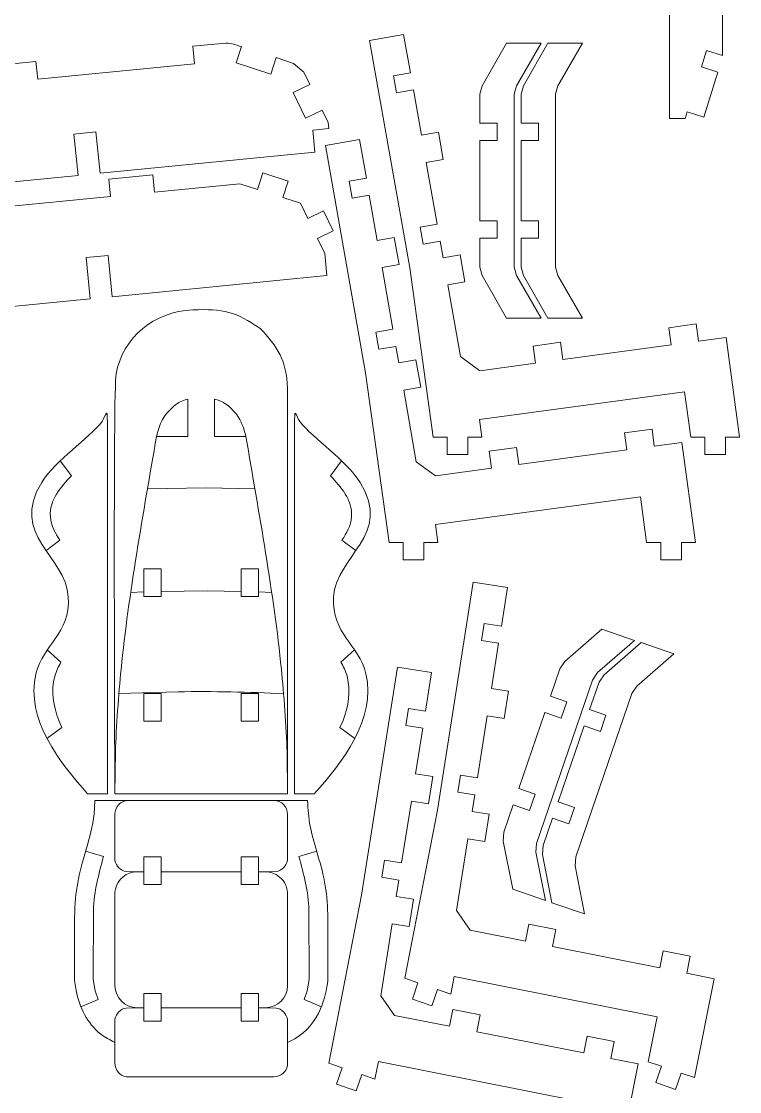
# Model space of a CAD drawing. Header units: centimetres. Extents: x -58 to 58, y -52 to 52.
# Drawn here: x -35.95 to -23.34, y 18.19 to 36.99 of the extents above; entities that cross this region are included whole.
import ezdxf

# ---------------------------------------------------------------- set-up
doc = ezdxf.new("R2010")
doc.units = ezdxf.units.CM
doc.header["$MEASUREMENT"] = 0
doc.layers.add('Camada 1', color=7, linetype='Continuous')

msp = doc.modelspace()

# ---------------------------------------------------------------- linework, layer by layer
at = {"layer": 'Camada 1', "color": 3, "lineweight": 9}
for points in [[(-24.56693, 40.19), (-24.56693, 40.19), (-24.56693, 35.28297), (-24.56693, 35.28297)], [(-23.63809, 36.39086), (-23.63809, 36.39086), (-23.63809, 37.35681), (-23.63809, 37.35681)], [(-29.23627, 36.75886), (-29.23627, 36.75886), (-29.83393, 36.6535), (-29.83393, 36.6535)], [(-29.83393, 36.6535), (-29.83393, 36.6535), (-29.1302, 32.66194), (-29.1302, 32.66194)], [(-29.11609, 36.08239), (-29.11609, 36.08239), (-29.23627, 36.75886), (-29.23627, 36.75886)], [(-32.93783, 36.5493), (-32.93783, 36.5493), (-32.35791, 36.60673), (-32.35791, 36.60673)], [(-32.90782, 36.24413), (-32.90782, 36.24413), (-32.93783, 36.5493), (-32.93783, 36.5493)], [(-32.35791, 36.60673), (-32.26389, 36.60609), (-32.1739, 36.57228), (-32.08476, 36.54428)], [(-32.08476, 36.54428), (-32.08476, 36.54428), (-32.17783, 36.25762), (-32.17783, 36.25762)], [(-27.42774, 36.60533), (-27.42774, 36.60533), (-27.85912, 35.85832), (-27.85912, 35.85832)], [(-26.82085, 36.60533), (-26.82085, 36.60533), (-27.42774, 36.60533), (-27.42774, 36.60533)], [(-27.25223, 35.85832), (-27.25223, 35.85832), (-26.82085, 36.60533), (-26.82085, 36.60533)], [(-26.70179, 36.60531), (-26.70179, 36.60531), (-27.13317, 35.8583), (-27.13317, 35.8583)], [(-26.0949, 36.60531), (-26.0949, 36.60531), (-26.70179, 36.60531), (-26.70179, 36.60531)], [(-26.52628, 35.8583), (-26.52628, 35.8583), (-26.0949, 36.60531), (-26.0949, 36.60531)], [(-24.0055, 36.18829), (-24.0055, 36.18829), (-23.91449, 36.47777), (-23.91449, 36.47777)], [(-23.91449, 36.47777), (-23.91449, 36.47777), (-23.63809, 36.39086), (-23.63809, 36.39086)], [(-37.67533, 36.08558), (-37.67533, 36.08558), (-35.69438, 36.28034), (-35.69438, 36.28034)], [(-35.69438, 36.28034), (-35.69438, 36.28034), (-35.66418, 35.9732), (-35.66418, 35.9732)], [(-31.57115, 36.06179), (-31.57115, 36.06179), (-31.47817, 36.35054), (-31.47817, 36.35054)], [(-31.47817, 36.35054), (-31.47817, 36.35054), (-31.16842, 36.25055), (-31.16842, 36.25055)], [(-35.66418, 35.9732), (-35.66418, 35.9732), (-32.90782, 36.24413), (-32.90782, 36.24413)], [(-32.17783, 36.25762), (-32.17783, 36.25762), (-31.57115, 36.06179), (-31.57115, 36.06179)], [(-31.16842, 36.25055), (-31.16842, 36.25055), (-30.98789, 36.09467), (-30.98789, 36.09467)], [(-30.98789, 36.09467), (-30.98789, 36.09467), (-30.88445, 35.88062), (-30.88445, 35.88062)], [(-23.71603, 36.09728), (-23.71603, 36.09728), (-24.0055, 36.18829), (-24.0055, 36.18829)], [(-23.96427, 35.30774), (-23.96427, 35.30774), (-23.71603, 36.09728), (-23.71603, 36.09728)], [(-29.41505, 36.03014), (-29.41505, 36.03014), (-29.11609, 36.08239), (-29.11609, 36.08239)], [(-29.36364, 35.73144), (-29.36364, 35.73144), (-29.41505, 36.03014), (-29.41505, 36.03014)], [(-30.88445, 35.88062), (-30.88445, 35.88062), (-31.17699, 35.73909), (-31.17699, 35.73909)], [(-31.17699, 35.73909), (-31.17699, 35.73909), (-30.95961, 35.28936), (-30.95961, 35.28936)], [(-29.06434, 35.78418), (-29.06434, 35.78418), (-29.36364, 35.73144), (-29.36364, 35.73144)], [(-28.92403, 34.98793), (-28.92403, 34.98793), (-29.06434, 35.78418), (-29.06434, 35.78418)], [(-27.85912, 35.85832), (-27.85912, 35.85832), (-27.89977, 35.70659), (-27.89977, 35.70659)], [(-27.29289, 35.70659), (-27.29289, 35.70659), (-27.25223, 35.85832), (-27.25223, 35.85832)], [(-27.13317, 35.8583), (-27.13317, 35.8583), (-27.17382, 35.70658), (-27.17382, 35.70658)], [(-26.56694, 35.70658), (-26.56694, 35.70658), (-26.52628, 35.8583), (-26.52628, 35.8583)], [(-27.89977, 35.70659), (-27.89977, 35.70659), (-27.89988, 35.19766), (-27.89988, 35.19766)], [(-27.29289, 32.67388), (-27.29289, 32.67388), (-27.29289, 35.70659), (-27.29289, 35.70659)], [(-27.17382, 35.70658), (-27.17382, 35.70658), (-27.17394, 35.19765), (-27.17394, 35.19765)], [(-26.56694, 32.67386), (-26.56694, 32.67386), (-26.56694, 35.70658), (-26.56694, 35.70658)], [(-30.95961, 35.28936), (-30.95961, 35.28936), (-30.66707, 35.43088), (-30.66707, 35.43088)], [(-30.66707, 35.43088), (-30.66707, 35.43088), (-30.56087, 35.21123), (-30.56087, 35.21123)], [(-24.29015, 35.28297), (-24.29015, 35.28297), (-24.25374, 35.39875), (-24.25374, 35.39875)], [(-24.25374, 35.39875), (-24.25374, 35.39875), (-23.96427, 35.30774), (-23.96427, 35.30774)], [(-30.56087, 35.21123), (-30.56087, 35.21123), (-30.55063, 35.10677), (-30.55063, 35.10677)], [(-27.89988, 35.19766), (-27.89988, 35.19766), (-27.59645, 35.19766), (-27.59645, 35.19766)], [(-27.59645, 35.19766), (-27.59645, 35.19766), (-27.59645, 34.89423), (-27.59645, 34.89423)], [(-27.17394, 35.19765), (-27.17394, 35.19765), (-26.8705, 35.19765), (-26.8705, 35.19765)], [(-26.8705, 35.19765), (-26.8705, 35.19765), (-26.8705, 34.89421), (-26.8705, 34.89421)], [(-24.56693, 35.28297), (-24.56693, 35.28297), (-24.29015, 35.28297), (-24.29015, 35.28297)], [(-34.6401, 35.0455), (-34.6401, 35.0455), (-35.02665, 35.0075), (-35.02665, 35.0075)], [(-35.02665, 35.0075), (-35.02665, 35.0075), (-34.95526, 34.28315), (-34.95526, 34.28315)], [(-34.56886, 34.32091), (-34.56886, 34.32091), (-34.6401, 35.0455), (-34.6401, 35.0455)], [(-30.55063, 35.10677), (-30.55063, 35.10677), (-30.83145, 35.07857), (-30.83145, 35.07857)], [(-30.83145, 35.07857), (-30.83145, 35.07857), (-30.79634, 34.6916), (-30.79634, 34.6916)], [(-28.6252, 35.04061), (-28.6252, 35.04061), (-28.92403, 34.98793), (-28.92403, 34.98793)], [(-28.54091, 34.56248), (-28.54091, 34.56248), (-28.6252, 35.04061), (-28.6252, 35.04061)], [(-30.01183, 34.91286), (-30.01183, 34.91286), (-30.60949, 34.8075), (-30.60949, 34.8075)], [(-30.60949, 34.8075), (-30.60949, 34.8075), (-29.90576, 30.81594), (-29.90576, 30.81594)], [(-29.89165, 34.23639), (-29.89165, 34.23639), (-30.01183, 34.91286), (-30.01183, 34.91286)], [(-27.59645, 34.89423), (-27.59645, 34.89423), (-27.89984, 34.89423), (-27.89984, 34.89423)], [(-27.89984, 34.89423), (-27.89984, 34.89423), (-27.89984, 33.48627), (-27.89984, 33.48627)], [(-26.8705, 34.89421), (-26.8705, 34.89421), (-27.17389, 34.89421), (-27.17389, 34.89421)], [(-27.17389, 34.89421), (-27.17389, 34.89421), (-27.17389, 33.48625), (-27.17389, 33.48625)], [(-30.79634, 34.6916), (-30.79634, 34.6916), (-34.56886, 34.32091), (-34.56886, 34.32091)], [(-28.83973, 34.5098), (-28.83973, 34.5098), (-28.54091, 34.56248), (-28.54091, 34.56248)], [(-28.64876, 33.42599), (-28.64876, 33.42599), (-28.83973, 34.5098), (-28.83973, 34.5098)], [(-34.95526, 34.28315), (-34.95526, 34.28315), (-41.78985, 33.61131), (-41.78985, 33.61131)], [(-33.64416, 34.29209), (-33.64416, 34.29209), (-34.41724, 34.21609), (-34.41724, 34.21609)], [(-34.41724, 34.21609), (-34.41724, 34.21609), (-34.38756, 33.91412), (-34.38756, 33.91412)], [(-33.61448, 33.99011), (-33.61448, 33.99011), (-33.64416, 34.29209), (-33.64416, 34.29209)], [(-31.71062, 34.32562), (-31.71062, 34.32562), (-31.8038, 34.03683), (-31.8038, 34.03683)], [(-31.26705, 34.1825), (-31.26705, 34.1825), (-31.71062, 34.32562), (-31.71062, 34.32562)], [(-30.19061, 34.18414), (-30.19061, 34.18414), (-29.89165, 34.23639), (-29.89165, 34.23639)], [(-32.11564, 34.13744), (-32.11564, 34.13744), (-33.61448, 33.99011), (-33.61448, 33.99011)], [(-31.8038, 34.03683), (-31.8038, 34.03683), (-32.11564, 34.13744), (-32.11564, 34.13744)], [(-31.36023, 33.89372), (-31.36023, 33.89372), (-31.26705, 34.1825), (-31.26705, 34.1825)], [(-30.1392, 33.88544), (-30.1392, 33.88544), (-30.19061, 34.18414), (-30.19061, 34.18414)], [(-34.38756, 33.91412), (-34.38756, 33.91412), (-42.27485, 33.13879), (-42.27485, 33.13879)], [(-31.0484, 33.79311), (-31.0484, 33.79311), (-31.36023, 33.89372), (-31.36023, 33.89372)], [(-29.83989, 33.93818), (-29.83989, 33.93818), (-30.1392, 33.88544), (-30.1392, 33.88544)], [(-29.69959, 33.14193), (-29.69959, 33.14193), (-29.83989, 33.93818), (-29.83989, 33.93818)], [(-30.91937, 33.52634), (-30.91937, 33.52634), (-31.0484, 33.79311), (-31.0484, 33.79311)], [(-30.6462, 33.65848), (-30.6462, 33.65848), (-30.91937, 33.52634), (-30.91937, 33.52634)], [(-30.47707, 33.30885), (-30.47707, 33.30885), (-30.6462, 33.65848), (-30.6462, 33.65848)], [(-27.89984, 33.48627), (-27.89984, 33.48627), (-27.59645, 33.48627), (-27.59645, 33.48627)], [(-27.59645, 33.48627), (-27.59645, 33.48627), (-27.59645, 33.18283), (-27.59645, 33.18283)], [(-27.17389, 33.48625), (-27.17389, 33.48625), (-26.8705, 33.48625), (-26.8705, 33.48625)], [(-26.8705, 33.48625), (-26.8705, 33.48625), (-26.8705, 33.18282), (-26.8705, 33.18282)], [(-30.75023, 33.17671), (-30.75023, 33.17671), (-30.47707, 33.30885), (-30.47707, 33.30885)], [(-28.94748, 33.37336), (-28.94748, 33.37336), (-28.64876, 33.42599), (-28.64876, 33.42599)], [(-28.89522, 33.07445), (-28.89522, 33.07445), (-28.94748, 33.37336), (-28.94748, 33.37336)], [(-30.62119, 32.90996), (-30.62119, 32.90996), (-30.75023, 33.17671), (-30.75023, 33.17671)], [(-29.40076, 33.19461), (-29.40076, 33.19461), (-29.69959, 33.14193), (-29.69959, 33.14193)], [(-29.31647, 32.71648), (-29.31647, 32.71648), (-29.40076, 33.19461), (-29.40076, 33.19461)], [(-28.59603, 33.12675), (-28.59603, 33.12675), (-28.89522, 33.07445), (-28.89522, 33.07445)], [(-28.5447, 32.83633), (-28.5447, 32.83633), (-28.59603, 33.12675), (-28.59603, 33.12675)], [(-27.59645, 33.18283), (-27.59645, 33.18283), (-27.89988, 33.18283), (-27.89988, 33.18283)], [(-27.89988, 33.18283), (-27.89988, 33.18283), (-27.89977, 32.67388), (-27.89977, 32.67388)], [(-26.8705, 33.18282), (-26.8705, 33.18282), (-27.17394, 33.18282), (-27.17394, 33.18282)], [(-27.17394, 33.18282), (-27.17394, 33.18282), (-27.17382, 32.67386), (-27.17382, 32.67386)], [(-30.58319, 32.52342), (-30.58319, 32.52342), (-30.62119, 32.90996), (-30.62119, 32.90996)], [(-28.24587, 32.88903), (-28.24587, 32.88903), (-28.5447, 32.83633), (-28.5447, 32.83633)], [(-28.16157, 32.41089), (-28.16157, 32.41089), (-28.24587, 32.88903), (-28.24587, 32.88903)], [(-34.81353, 32.83852), (-34.81353, 32.83852), (-34.427, 32.87652), (-34.427, 32.87652)], [(-34.74237, 32.11456), (-34.74237, 32.11456), (-34.81353, 32.83852), (-34.81353, 32.83852)], [(-34.427, 32.87652), (-34.427, 32.87652), (-34.35583, 32.15257), (-34.35583, 32.15257)], [(-29.61529, 32.6638), (-29.61529, 32.6638), (-29.31647, 32.71648), (-29.31647, 32.71648)], [(-34.35583, 32.15257), (-34.35583, 32.15257), (-30.58319, 32.52342), (-30.58319, 32.52342)], [(-29.42432, 31.57999), (-29.42432, 31.57999), (-29.61529, 32.6638), (-29.61529, 32.6638)], [(-29.1302, 32.66194), (-29.1302, 32.66194), (-28.71693, 29.68304), (-28.71693, 29.68304)], [(-27.89977, 32.67388), (-27.89977, 32.67388), (-27.85912, 32.52216), (-27.85912, 32.52216)], [(-27.85912, 32.52216), (-27.85912, 32.52216), (-27.42774, 31.77515), (-27.42774, 31.77515)], [(-27.25223, 32.52216), (-27.25223, 32.52216), (-27.29289, 32.67388), (-27.29289, 32.67388)], [(-26.82085, 31.77515), (-26.82085, 31.77515), (-27.25223, 32.52216), (-27.25223, 32.52216)], [(-27.17382, 32.67386), (-27.17382, 32.67386), (-27.13317, 32.52215), (-27.13317, 32.52215)], [(-27.13317, 32.52215), (-27.13317, 32.52215), (-26.70179, 31.77514), (-26.70179, 31.77514)], [(-26.52628, 32.52215), (-26.52628, 32.52215), (-26.56694, 32.67386), (-26.56694, 32.67386)], [(-26.0949, 31.77514), (-26.0949, 31.77514), (-26.52628, 32.52215), (-26.52628, 32.52215)], [(-28.4604, 32.3582), (-28.4604, 32.3582), (-28.16157, 32.41089), (-28.16157, 32.41089)], [(-28.23877, 31.10118), (-28.23877, 31.10118), (-28.4604, 32.3582), (-28.4604, 32.3582)], [(-41.57641, 31.44279), (-41.57641, 31.44279), (-34.74237, 32.11456), (-34.74237, 32.11456)], [(-34.2874, 30.7959), (-34.16963, 31.44393), (-33.62262, 31.89057), (-32.93846, 31.92139)], [(-32.93846, 31.92139), (-32.41514, 31.94497), (-32.1674, 31.8835), (-31.76421, 31.59789)], [(-27.42774, 31.77515), (-27.42774, 31.77515), (-26.82085, 31.77515), (-26.82085, 31.77515)], [(-26.70179, 31.77514), (-26.70179, 31.77514), (-26.0949, 31.77514), (-26.0949, 31.77514)], [(-31.76421, 31.59789), (-31.44422, 31.27789), (-31.29667, 31.02671), (-31.2752, 30.55026)], [(-29.72304, 31.52736), (-29.72304, 31.52736), (-29.42432, 31.57999), (-29.42432, 31.57999)], [(-24.09855, 31.67318), (-24.09855, 31.67318), (-24.57968, 31.60815), (-24.57968, 31.60815)], [(-24.57968, 31.60815), (-24.57968, 31.60815), (-24.53903, 31.30743), (-24.53903, 31.30743)], [(-24.05789, 31.37247), (-24.05789, 31.37247), (-24.09855, 31.67318), (-24.09855, 31.67318)], [(-29.67078, 31.22845), (-29.67078, 31.22845), (-29.72304, 31.52736), (-29.72304, 31.52736)], [(-23.57295, 31.43804), (-23.57295, 31.43804), (-24.05789, 31.37247), (-24.05789, 31.37247)], [(-23.33569, 29.68295), (-23.33569, 29.68295), (-23.57295, 31.43804), (-23.57295, 31.43804)], [(-29.37159, 31.28075), (-29.37159, 31.28075), (-29.67078, 31.22845), (-29.67078, 31.22845)], [(-29.32026, 30.99034), (-29.32026, 30.99034), (-29.37159, 31.28075), (-29.37159, 31.28075)], [(-26.48013, 31.35121), (-26.48013, 31.35121), (-26.96126, 31.28618), (-26.96126, 31.28618)], [(-26.96126, 31.28618), (-26.96126, 31.28618), (-26.92061, 30.98547), (-26.92061, 30.98547)], [(-26.43948, 31.05051), (-26.43948, 31.05051), (-26.48013, 31.35121), (-26.48013, 31.35121)], [(-24.53903, 31.30743), (-24.53903, 31.30743), (-26.43948, 31.05051), (-26.43948, 31.05051)], [(-29.02142, 31.04303), (-29.02142, 31.04303), (-29.32026, 30.99034), (-29.32026, 30.99034)], [(-28.93712, 30.56489), (-28.93712, 30.56489), (-29.02142, 31.04303), (-29.02142, 31.04303)], [(-27.89929, 30.85316), (-27.89929, 30.85316), (-28.23877, 31.10118), (-28.23877, 31.10118)], [(-26.92061, 30.98547), (-26.92061, 30.98547), (-27.89929, 30.85316), (-27.89929, 30.85316)], [(-34.30959, 23.42505), (-34.30959, 24.27136), (-34.3403, 30.50479), (-34.2874, 30.7959)], [(-29.90576, 30.81594), (-29.90576, 30.81594), (-29.49249, 27.83704), (-29.49249, 27.83704)], [(-31.2752, 30.55026), (-31.2752, 28.1752), (-31.2752, 25.80013), (-31.2752, 23.42505)], [(-29.23596, 30.51221), (-29.23596, 30.51221), (-28.93712, 30.56489), (-28.93712, 30.56489)], [(-29.01433, 29.25518), (-29.01433, 29.25518), (-29.23596, 30.51221), (-29.23596, 30.51221)], [(-27.90249, 29.99536), (-27.90249, 29.99536), (-24.3011, 30.48224), (-24.3011, 30.48224)], [(-24.3011, 30.48224), (-24.3011, 30.48224), (-24.19306, 29.68297), (-24.19306, 29.68297)], [(-34.53167, 29.96195), (-34.50486, 30.00061), (-34.48351, 30.07671), (-34.45358, 30.10611)], [(-34.45358, 30.10611), (-34.45111, 30.10336), (-34.44863, 30.10061), (-34.44616, 30.09786)], [(-34.44616, 30.09786), (-34.44316, 30.0395), (-34.44016, 29.98114), (-34.43716, 29.92279)], [(-31.14722, 30.09786), (-31.15021, 30.0395), (-31.15321, 29.98114), (-31.15621, 29.92279)], [(-31.13979, 30.10611), (-31.14227, 30.10336), (-31.14474, 30.10061), (-31.14722, 30.09786)], [(-31.0617, 29.96195), (-31.08851, 30.00061), (-31.10986, 30.07671), (-31.13979, 30.10611)], [(-35.59216, 28.89166), (-35.34222, 29.29485), (-34.7761, 29.64618), (-34.53167, 29.96195)], [(-34.43716, 29.92279), (-34.43717, 27.75688), (-34.43717, 25.59096), (-34.43717, 23.42505)], [(-31.15621, 29.92279), (-31.1562, 27.75688), (-31.1562, 25.59096), (-31.1562, 23.42505)], [(-30.00121, 28.89166), (-30.25116, 29.29485), (-30.81728, 29.64618), (-31.0617, 29.96195)], [(-27.86027, 29.68303), (-27.86027, 29.68303), (-27.90249, 29.99536), (-27.90249, 29.99536)], [(-24.87411, 29.82718), (-24.87411, 29.82718), (-25.35524, 29.76215), (-25.35524, 29.76215)], [(-25.35524, 29.76215), (-25.35524, 29.76215), (-25.31459, 29.46144), (-25.31459, 29.46144)], [(-24.83344, 29.52647), (-24.83344, 29.52647), (-24.87411, 29.82718), (-24.87411, 29.82718)], [(-28.71693, 29.68304), (-28.71693, 29.68304), (-28.47067, 29.68304), (-28.47067, 29.68304)], [(-28.47067, 29.68304), (-28.47067, 29.68304), (-28.47067, 29.37959), (-28.47067, 29.37959)], [(-28.10654, 29.37959), (-28.10654, 29.37959), (-28.10654, 29.68303), (-28.10654, 29.68303)], [(-28.10654, 29.68303), (-28.10654, 29.68303), (-27.86027, 29.68303), (-27.86027, 29.68303)], [(-24.34851, 29.59204), (-24.34851, 29.59204), (-24.83344, 29.52647), (-24.83344, 29.52647)], [(-24.11125, 27.83695), (-24.11125, 27.83695), (-24.34851, 29.59204), (-24.34851, 29.59204)], [(-24.19306, 29.68297), (-24.19306, 29.68297), (-23.94643, 29.68297), (-23.94643, 29.68297)], [(-23.94643, 29.68297), (-23.94643, 29.68297), (-23.94643, 29.37953), (-23.94643, 29.37953)], [(-23.5823, 29.37952), (-23.5823, 29.37952), (-23.5823, 29.68295), (-23.5823, 29.68295)], [(-23.5823, 29.68295), (-23.5823, 29.68295), (-23.33569, 29.68295), (-23.33569, 29.68295)], [(-28.47067, 29.37959), (-28.47067, 29.37959), (-28.10654, 29.37959), (-28.10654, 29.37959)], [(-27.25569, 29.50522), (-27.25569, 29.50522), (-27.73682, 29.44018), (-27.73682, 29.44018)], [(-27.73682, 29.44018), (-27.73682, 29.44018), (-27.69617, 29.13947), (-27.69617, 29.13947)], [(-27.21504, 29.20451), (-27.21504, 29.20451), (-27.25569, 29.50522), (-27.25569, 29.50522)], [(-25.31459, 29.46144), (-25.31459, 29.46144), (-27.21504, 29.20451), (-27.21504, 29.20451)], [(-23.94643, 29.37953), (-23.94643, 29.37953), (-23.5823, 29.37952), (-23.5823, 29.37952)], [(-28.67485, 29.00716), (-28.67485, 29.00716), (-29.01433, 29.25518), (-29.01433, 29.25518)], [(-27.69617, 29.13947), (-27.69617, 29.13947), (-28.67485, 29.00716), (-28.67485, 29.00716)], [(-35.12654, 26.88047), (-35.16777, 27.60889), (-36.17135, 27.95745), (-35.59216, 28.89166)], [(-30.46683, 26.88047), (-30.4256, 27.60889), (-29.42203, 27.95745), (-30.00121, 28.89166)], [(-28.67805, 28.14937), (-28.67805, 28.14937), (-25.07666, 28.63624), (-25.07666, 28.63624)], [(-25.07666, 28.63624), (-25.07666, 28.63624), (-24.96862, 27.83697), (-24.96862, 27.83697)], [(-28.63583, 27.83703), (-28.63583, 27.83703), (-28.67805, 28.14937), (-28.67805, 28.14937)], [(-29.49249, 27.83704), (-29.49249, 27.83704), (-29.24623, 27.83704), (-29.24623, 27.83704)], [(-29.24623, 27.83704), (-29.24623, 27.83704), (-29.24623, 27.53359), (-29.24623, 27.53359)], [(-28.8821, 27.53359), (-28.8821, 27.53359), (-28.8821, 27.83703), (-28.8821, 27.83703)], [(-28.8821, 27.83703), (-28.8821, 27.83703), (-28.63583, 27.83703), (-28.63583, 27.83703)], [(-24.96862, 27.83697), (-24.96862, 27.83697), (-24.72199, 27.83697), (-24.72199, 27.83697)], [(-24.72199, 27.83697), (-24.72199, 27.83697), (-24.72199, 27.53353), (-24.72199, 27.53353)], [(-24.35786, 27.53352), (-24.35786, 27.53352), (-24.35786, 27.83695), (-24.35786, 27.83695)], [(-24.35786, 27.83695), (-24.35786, 27.83695), (-24.11125, 27.83695), (-24.11125, 27.83695)], [(-29.24623, 27.53359), (-29.24623, 27.53359), (-28.8821, 27.53359), (-28.8821, 27.53359)], [(-24.72199, 27.53353), (-24.72199, 27.53353), (-24.35786, 27.53352), (-24.35786, 27.53352)], [(-28.01359, 27.14104), (-28.01359, 27.14104), (-28.64279, 23.13706), (-28.64279, 23.13706)], [(-27.41407, 27.04683), (-27.41407, 27.04683), (-28.01359, 27.14104), (-28.01359, 27.14104)], [(-35.69484, 25.52915), (-35.56789, 26.05848), (-35.08951, 26.22624), (-35.12654, 26.88047)], [(-29.89854, 25.52915), (-30.02549, 26.05848), (-30.50387, 26.22624), (-30.46683, 26.88047)], [(-27.51983, 26.36796), (-27.51983, 26.36796), (-27.41407, 27.04683), (-27.41407, 27.04683)], [(-27.86785, 26.11629), (-27.86785, 26.11629), (-27.81958, 26.41551), (-27.81958, 26.41551)], [(-27.81958, 26.41551), (-27.81958, 26.41551), (-27.51983, 26.36796), (-27.51983, 26.36796)], [(-25.75315, 26.31491), (-25.75315, 26.31491), (-26.40353, 25.74823), (-26.40353, 25.74823)], [(-25.17909, 26.11802), (-25.17909, 26.11802), (-25.75315, 26.31491), (-25.75315, 26.31491)], [(-27.56762, 26.06908), (-27.56762, 26.06908), (-27.86785, 26.11629), (-27.86785, 26.11629)], [(-27.69322, 25.27037), (-27.69322, 25.27037), (-27.56762, 26.06908), (-27.56762, 26.06908)], [(-25.82946, 25.55136), (-25.82946, 25.55136), (-25.17909, 26.11802), (-25.17909, 26.11802)], [(-25.06647, 26.0794), (-25.06647, 26.0794), (-25.71685, 25.51272), (-25.71685, 25.51272)], [(-24.4924, 25.88251), (-24.4924, 25.88251), (-25.06647, 26.0794), (-25.06647, 26.0794)], [(-26.40353, 25.74823), (-26.40353, 25.74823), (-26.49121, 25.6179), (-26.49121, 25.6179)], [(-25.14279, 25.31584), (-25.14279, 25.31584), (-24.4924, 25.88251), (-24.4924, 25.88251)], [(-29.34606, 25.64647), (-29.34606, 25.64647), (-29.97526, 21.64249), (-29.97526, 21.64249)], [(-28.74653, 25.55226), (-28.74653, 25.55226), (-29.34606, 25.64647), (-29.34606, 25.64647)], [(-26.49121, 25.6179), (-26.49121, 25.6179), (-26.65642, 25.13654), (-26.65642, 25.13654)], [(-34.78637, 23.42505), (-35.26984, 23.9561), (-35.88458, 24.73802), (-35.69484, 25.52915)], [(-30.80701, 23.42505), (-30.32353, 23.9561), (-29.70879, 24.73802), (-29.89854, 25.52915)], [(-28.8523, 24.87339), (-28.8523, 24.87339), (-28.74653, 25.55226), (-28.74653, 25.55226)], [(-26.90097, 22.55232), (-26.90097, 22.55232), (-25.91715, 25.42103), (-25.91715, 25.42103)], [(-25.80452, 25.38239), (-25.80452, 25.38239), (-25.96973, 24.90102), (-25.96973, 24.90102)], [(-25.91715, 25.42103), (-25.91715, 25.42103), (-25.82946, 25.55136), (-25.82946, 25.55136)], [(-25.71685, 25.51272), (-25.71685, 25.51272), (-25.80452, 25.38239), (-25.80452, 25.38239)], [(-27.39346, 25.22326), (-27.39346, 25.22326), (-27.69322, 25.27037), (-27.69322, 25.27037)], [(-27.46883, 24.74366), (-27.46883, 24.74366), (-27.39346, 25.22326), (-27.39346, 25.22326)], [(-26.21429, 22.31682), (-26.21429, 22.31682), (-25.23046, 25.18552), (-25.23046, 25.18552)], [(-25.23046, 25.18552), (-25.23046, 25.18552), (-25.14279, 25.31584), (-25.14279, 25.31584)], [(-26.65642, 25.13654), (-26.65642, 25.13654), (-26.36939, 25.0381), (-26.36939, 25.0381)], [(-26.36939, 25.0381), (-26.36939, 25.0381), (-26.46783, 24.75107), (-26.46783, 24.75107)], [(-29.20032, 24.62172), (-29.20032, 24.62172), (-29.15205, 24.92094), (-29.15205, 24.92094)], [(-29.15205, 24.92094), (-29.15205, 24.92094), (-28.8523, 24.87339), (-28.8523, 24.87339)], [(-26.75481, 24.8495), (-26.75481, 24.8495), (-27.21155, 23.51767), (-27.21155, 23.51767)], [(-26.46783, 24.75107), (-26.46783, 24.75107), (-26.75481, 24.8495), (-26.75481, 24.8495)], [(-25.96973, 24.90102), (-25.96973, 24.90102), (-25.6827, 24.80259), (-25.6827, 24.80259)], [(-28.90009, 24.57451), (-28.90009, 24.57451), (-29.20032, 24.62172), (-29.20032, 24.62172)], [(-27.93954, 23.70362), (-27.93954, 23.70362), (-27.76858, 24.79076), (-27.76858, 24.79076)], [(-27.76858, 24.79076), (-27.76858, 24.79076), (-27.46883, 24.74366), (-27.46883, 24.74366)], [(-25.6827, 24.80259), (-25.6827, 24.80259), (-25.78114, 24.51556), (-25.78114, 24.51556)], [(-29.02568, 23.77581), (-29.02568, 23.77581), (-28.90009, 24.57451), (-28.90009, 24.57451)], [(-26.06813, 24.61398), (-26.06813, 24.61398), (-26.52488, 23.28216), (-26.52488, 23.28216)], [(-25.78114, 24.51556), (-25.78114, 24.51556), (-26.06813, 24.61398), (-26.06813, 24.61398)], [(-28.72592, 23.72869), (-28.72592, 23.72869), (-29.02568, 23.77581), (-29.02568, 23.77581)], [(-28.8013, 23.24908), (-28.8013, 23.24908), (-28.72592, 23.72869), (-28.72592, 23.72869)], [(-28.28671, 23.45104), (-28.28671, 23.45104), (-28.23917, 23.75073), (-28.23917, 23.75073)], [(-28.23917, 23.75073), (-28.23917, 23.75073), (-27.93954, 23.70362), (-27.93954, 23.70362)], [(-27.21155, 23.51767), (-27.21155, 23.51767), (-26.92457, 23.41926), (-26.92457, 23.41926)], [(-34.43717, 23.42505), (-34.55358, 23.42505), (-34.66997, 23.42505), (-34.78637, 23.42505)], [(-34.67455, 23.06408), (-34.67455, 23.06408), (-34.65935, 23.30605), (-34.65935, 23.30605)], [(-34.65935, 23.30605), (-34.65935, 23.30605), (-32.79239, 23.30605), (-32.79239, 23.30605)], [(-31.2752, 23.42505), (-32.28667, 23.42505), (-33.29813, 23.42505), (-34.30959, 23.42505)], [(-32.79239, 23.30605), (-32.79239, 23.30605), (-30.92506, 23.30605), (-30.92506, 23.30605)], [(-31.1562, 23.42505), (-31.03979, 23.42505), (-30.9234, 23.42505), (-30.80701, 23.42505)], [(-30.92506, 23.30605), (-30.9142, 23.13338), (-30.90969, 23.02008), (-30.87552, 22.84648)], [(-27.98673, 23.40346), (-27.98673, 23.40346), (-28.28671, 23.45104), (-28.28671, 23.45104)], [(-28.03238, 23.1121), (-28.03238, 23.1121), (-27.98673, 23.40346), (-27.98673, 23.40346)], [(-26.92457, 23.41926), (-26.92457, 23.41926), (-27.02301, 23.13223), (-27.02301, 23.13223)], [(-29.272, 22.20904), (-29.272, 22.20904), (-29.10105, 23.29619), (-29.10105, 23.29619)], [(-28.64279, 23.13706), (-28.64279, 23.13706), (-29.21824, 20.1852), (-29.21824, 20.1852)], [(-29.10105, 23.29619), (-29.10105, 23.29619), (-28.8013, 23.24908), (-28.8013, 23.24908)], [(-27.31004, 23.23067), (-27.31004, 23.23067), (-27.47503, 22.74919), (-27.47503, 22.74919)], [(-27.02301, 23.13223), (-27.02301, 23.13223), (-27.31004, 23.23067), (-27.31004, 23.23067)], [(-26.52488, 23.28216), (-26.52488, 23.28216), (-26.23789, 23.18375), (-26.23789, 23.18375)], [(-26.23789, 23.18375), (-26.23789, 23.18375), (-26.33632, 22.89672), (-26.33632, 22.89672)], [(-34.81221, 22.44931), (-34.75584, 22.64357), (-34.69669, 22.86302), (-34.67455, 23.06408)], [(-27.73262, 23.065), (-27.73262, 23.065), (-28.03238, 23.1121), (-28.03238, 23.1121)], [(-27.80798, 22.58537), (-27.80798, 22.58537), (-27.73262, 23.065), (-27.73262, 23.065)], [(-26.62335, 22.99515), (-26.62335, 22.99515), (-26.78834, 22.51369), (-26.78834, 22.51369)], [(-26.33632, 22.89672), (-26.33632, 22.89672), (-26.62335, 22.99515), (-26.62335, 22.99515)], [(-30.87552, 22.84648), (-30.80846, 22.50585), (-30.67331, 22.18642), (-30.61256, 21.80792)], [(-27.47503, 22.74919), (-27.47503, 22.74919), (-27.4858, 22.59251), (-27.4858, 22.59251)], [(-28.30589, 21.37153), (-28.30589, 21.37153), (-28.10775, 22.63247), (-28.10775, 22.63247)], [(-28.10775, 22.63247), (-28.10775, 22.63247), (-27.80798, 22.58537), (-27.80798, 22.58537)], [(-27.4858, 22.59251), (-27.4858, 22.59251), (-27.32008, 21.74595), (-27.32008, 21.74595)], [(-26.91173, 22.39562), (-26.91173, 22.39562), (-26.90097, 22.55232), (-26.90097, 22.55232)], [(-35.01548, 21.2471), (-35.00543, 21.75613), (-34.94941, 21.97656), (-34.81221, 22.44931)], [(-26.74601, 21.54908), (-26.74601, 21.54908), (-26.91173, 22.39562), (-26.91173, 22.39562)], [(-26.78834, 22.51369), (-26.78834, 22.51369), (-26.79911, 22.35699), (-26.79911, 22.35699)], [(-29.61917, 21.95647), (-29.61917, 21.95647), (-29.57163, 22.25616), (-29.57163, 22.25616)], [(-29.57163, 22.25616), (-29.57163, 22.25616), (-29.272, 22.20904), (-29.272, 22.20904)], [(-26.79911, 22.35699), (-26.79911, 22.35699), (-26.6334, 21.51044), (-26.6334, 21.51044)], [(-26.22504, 22.16012), (-26.22504, 22.16012), (-26.21429, 22.31682), (-26.21429, 22.31682)], [(-26.05934, 21.31357), (-26.05934, 21.31357), (-26.22504, 22.16012), (-26.22504, 22.16012)], [(-30.61256, 21.80792), (-30.5836, 21.62746), (-30.57253, 21.42976), (-30.56892, 21.2471)], [(-29.3192, 21.90889), (-29.3192, 21.90889), (-29.61917, 21.95647), (-29.61917, 21.95647)], [(-29.36485, 21.61752), (-29.36485, 21.61752), (-29.3192, 21.90889), (-29.3192, 21.90889)], [(-29.97526, 21.64249), (-29.97526, 21.64249), (-30.5507, 18.69063), (-30.5507, 18.69063)], [(-29.06508, 21.57041), (-29.06508, 21.57041), (-29.36485, 21.61752), (-29.36485, 21.61752)], [(-27.32008, 21.74595), (-27.32008, 21.74595), (-26.74601, 21.54908), (-26.74601, 21.54908)], [(-29.14045, 21.09079), (-29.14045, 21.09079), (-29.06508, 21.57041), (-29.06508, 21.57041)], [(-26.6334, 21.51044), (-26.6334, 21.51044), (-26.05934, 21.31357), (-26.05934, 21.31357)], [(-35.01548, 20.14552), (-35.01548, 20.14552), (-35.01548, 21.2471), (-35.01548, 21.2471)], [(-30.56892, 21.2471), (-30.56892, 21.2471), (-30.56892, 20.14552), (-30.56892, 20.14552)], [(-28.06522, 21.0268), (-28.06522, 21.0268), (-28.30589, 21.37153), (-28.30589, 21.37153)], [(-29.63836, 19.87696), (-29.63836, 19.87696), (-29.44021, 21.1379), (-29.44021, 21.1379)], [(-29.44021, 21.1379), (-29.44021, 21.1379), (-29.14045, 21.09079), (-29.14045, 21.09079)], [(-27.03746, 21.1321), (-27.03746, 21.1321), (-27.09655, 20.83446), (-27.09655, 20.83446)], [(-26.56125, 21.03753), (-26.56125, 21.03753), (-27.03746, 21.1321), (-27.03746, 21.1321)], [(-27.09655, 20.83446), (-27.09655, 20.83446), (-28.06522, 21.0268), (-28.06522, 21.0268)], [(-26.62035, 20.7399), (-26.62035, 20.7399), (-26.56125, 21.03753), (-26.56125, 21.03753)], [(-24.73933, 20.36642), (-24.73933, 20.36642), (-26.62035, 20.7399), (-26.62035, 20.7399)], [(-24.68022, 20.66405), (-24.68022, 20.66405), (-24.73933, 20.36642), (-24.73933, 20.36642)], [(-24.20402, 20.56949), (-24.20402, 20.56949), (-24.68022, 20.66405), (-24.68022, 20.66405)], [(-24.2631, 20.27185), (-24.2631, 20.27185), (-24.20402, 20.56949), (-24.20402, 20.56949)], [(-34.98792, 19.96895), (-34.98792, 19.96895), (-35.01548, 20.14552), (-35.01548, 20.14552)], [(-30.56892, 20.14552), (-30.57843, 20.02301), (-30.64035, 19.76482), (-30.69387, 19.64771)], [(-29.21824, 20.1852), (-29.21824, 20.1852), (-28.9853, 20.10531), (-28.9853, 20.10531)], [(-28.40792, 19.90728), (-28.40792, 19.90728), (-28.34653, 20.21643), (-28.34653, 20.21643)], [(-28.34653, 20.21643), (-28.34653, 20.21643), (-24.78195, 19.50867), (-24.78195, 19.50867)], [(-23.78313, 20.17656), (-23.78313, 20.17656), (-24.2631, 20.27185), (-24.2631, 20.27185)], [(-24.12805, 18.43943), (-24.12805, 18.43943), (-23.78313, 20.17656), (-23.78313, 20.17656)], [(-34.55596, 19.20205), (-34.79604, 19.38979), (-34.92894, 19.67611), (-34.98792, 19.96895)], [(-28.9853, 20.10531), (-28.9853, 20.10531), (-29.08373, 19.81827), (-29.08373, 19.81827)], [(-28.7393, 19.70015), (-28.7393, 19.70015), (-28.64086, 19.98718), (-28.64086, 19.98718)], [(-28.64086, 19.98718), (-28.64086, 19.98718), (-28.40792, 19.90728), (-28.40792, 19.90728)], [(-29.39769, 19.53223), (-29.39769, 19.53223), (-29.63836, 19.87696), (-29.63836, 19.87696)], [(-29.08373, 19.81827), (-29.08373, 19.81827), (-28.7393, 19.70015), (-28.7393, 19.70015)], [(-30.69387, 19.64771), (-30.79475, 19.42701), (-30.93308, 19.24761), (-31.14486, 19.12301)], [(-28.36992, 19.63752), (-28.36992, 19.63752), (-28.42902, 19.33989), (-28.42902, 19.33989)], [(-27.89371, 19.54296), (-27.89371, 19.54296), (-28.36992, 19.63752), (-28.36992, 19.63752)], [(-28.42902, 19.33989), (-28.42902, 19.33989), (-29.39769, 19.53223), (-29.39769, 19.53223)], [(-27.9528, 19.24533), (-27.9528, 19.24533), (-27.89371, 19.54296), (-27.89371, 19.54296)], [(-24.78195, 19.50867), (-24.78195, 19.50867), (-24.93905, 18.71757), (-24.93905, 18.71757)], [(-34.31044, 19.0579), (-34.39773, 19.10191), (-34.47652, 19.13994), (-34.55596, 19.20205)], [(-26.07178, 18.87185), (-26.07178, 18.87185), (-27.9528, 19.24533), (-27.9528, 19.24533)], [(-26.01269, 19.16948), (-26.01269, 19.16948), (-26.07178, 18.87185), (-26.07178, 18.87185)], [(-25.53648, 19.07493), (-25.53648, 19.07493), (-26.01269, 19.16948), (-26.01269, 19.16948)], [(-34.31044, 18.69377), (-34.31044, 18.69377), (-34.31044, 19.0579), (-34.31044, 19.0579)], [(-31.27396, 19.0579), (-31.27396, 19.0579), (-31.27789, 18.65026), (-31.27789, 18.65026)], [(-31.14486, 19.12301), (-31.14486, 19.12301), (-31.27396, 19.0579), (-31.27396, 19.0579)], [(-25.59557, 18.77728), (-25.59557, 18.77728), (-25.53648, 19.07493), (-25.53648, 19.07493)], [(-34.11117, 18.45494), (-34.2259, 18.4758), (-34.30499, 18.57264), (-34.31044, 18.69377)], [(-31.27789, 18.65026), (-31.29875, 18.53556), (-31.39562, 18.45645), (-31.51672, 18.45101)], [(-30.5507, 18.69063), (-30.5507, 18.69063), (-30.31776, 18.61074), (-30.31776, 18.61074)], [(-30.31776, 18.61074), (-30.31776, 18.61074), (-30.4162, 18.3237), (-30.4162, 18.3237)], [(-29.74037, 18.41271), (-29.74037, 18.41271), (-29.67899, 18.72185), (-29.67899, 18.72185)], [(-29.67899, 18.72185), (-29.67899, 18.72185), (-26.11442, 18.0141), (-26.11442, 18.0141)], [(-25.11559, 18.68199), (-25.11559, 18.68199), (-25.59557, 18.77728), (-25.59557, 18.77728)], [(-25.46052, 16.94485), (-25.46052, 16.94485), (-25.11559, 18.68199), (-25.11559, 18.68199)], [(-24.93905, 18.71757), (-24.93905, 18.71757), (-24.70576, 18.63756), (-24.70576, 18.63756)], [(-24.70576, 18.63756), (-24.70576, 18.63756), (-24.80419, 18.35054), (-24.80419, 18.35054)], [(-31.51672, 18.45101), (-31.51672, 18.45101), (-34.11117, 18.45494), (-34.11117, 18.45494)], [(-30.07177, 18.20557), (-30.07177, 18.20557), (-29.97333, 18.4926), (-29.97333, 18.4926)], [(-29.97333, 18.4926), (-29.97333, 18.4926), (-29.74037, 18.41271), (-29.74037, 18.41271)], [(-24.45976, 18.23241), (-24.45976, 18.23241), (-24.36132, 18.51942), (-24.36132, 18.51942)], [(-24.36132, 18.51942), (-24.36132, 18.51942), (-24.12805, 18.43943), (-24.12805, 18.43943)], [(-30.4162, 18.3237), (-30.4162, 18.3237), (-30.07177, 18.20557), (-30.07177, 18.20557)], [(-24.80419, 18.35054), (-24.80419, 18.35054), (-24.45976, 18.23241), (-24.45976, 18.23241)]]:
    msp.add_open_spline(points, degree=3, dxfattribs=at)
at = {"layer": 'Camada 1', "lineweight": 9}
for points in [[(-33.02864, 30.35492), (-33.15583, 30.31427), (-33.16585, 30.30833), (-33.27525, 30.23132)], [(-33.02864, 29.69778), (-33.02864, 29.69778), (-33.02864, 30.35492), (-33.02864, 30.35492)], [(-32.30954, 30.23132), (-32.41893, 30.30833), (-32.42895, 30.31427), (-32.55614, 30.35492)], [(-32.55614, 30.35492), (-32.55614, 30.35492), (-32.55614, 29.69778), (-32.55614, 29.69778)], [(-33.27525, 30.23132), (-33.48644, 30.03486), (-33.5012, 29.9459), (-33.57787, 29.69778)], [(-32.17503, 30.08898), (-32.17503, 30.08898), (-32.30954, 30.23132), (-32.30954, 30.23132)], [(-32.00692, 29.69778), (-32.04394, 29.84452), (-32.08209, 29.96289), (-32.17503, 30.08898)], [(-33.57787, 29.69778), (-33.57787, 29.69778), (-33.02864, 29.69778), (-33.02864, 29.69778)], [(-32.55614, 29.69778), (-32.37307, 29.69778), (-32.18999, 29.69778), (-32.00692, 29.69778)], [(-33.79896, 26.88623), (-33.79896, 26.88623), (-33.79896, 27.37175), (-33.79896, 27.37175)], [(-33.79896, 27.37175), (-33.79896, 27.37175), (-33.49553, 27.37175), (-33.49553, 27.37175)], [(-33.49553, 27.37175), (-33.49553, 27.37175), (-33.49553, 26.88623), (-33.49553, 26.88623)], [(-32.08757, 26.88623), (-32.08757, 26.88623), (-32.08757, 27.37175), (-32.08757, 27.37175)], [(-32.08757, 27.37175), (-32.08757, 27.37175), (-31.78413, 27.37175), (-31.78413, 27.37175)], [(-31.78413, 27.37175), (-31.78413, 27.37175), (-31.78413, 26.88623), (-31.78413, 26.88623)], [(-33.49553, 26.88623), (-33.49553, 26.88623), (-33.79896, 26.88623), (-33.79896, 26.88623)], [(-31.78413, 26.88623), (-31.78413, 26.88623), (-32.08757, 26.88623), (-32.08757, 26.88623)], [(-33.49553, 25.18697), (-33.49553, 25.18697), (-33.79896, 25.18697), (-33.79896, 25.18697)], [(-33.79896, 25.18697), (-33.79896, 25.18697), (-33.79896, 24.70147), (-33.79896, 24.70147)], [(-33.49553, 24.70147), (-33.49553, 24.70147), (-33.49553, 25.18697), (-33.49553, 25.18697)], [(-32.08757, 24.70147), (-32.08757, 24.70147), (-32.08757, 25.18697), (-32.08757, 25.18697)], [(-32.08757, 25.18697), (-32.08757, 25.18697), (-31.78413, 25.18697), (-31.78413, 25.18697)], [(-31.78413, 25.18697), (-31.78413, 25.18697), (-31.78413, 24.70147), (-31.78413, 24.70147)], [(-33.79896, 24.70147), (-33.79896, 24.70147), (-33.49553, 24.70147), (-33.49553, 24.70147)], [(-31.78413, 24.70147), (-31.78413, 24.70147), (-32.08757, 24.70147), (-32.08757, 24.70147)], [(-33.49637, 22.31847), (-33.49637, 22.31847), (-33.79982, 22.31847), (-33.79982, 22.31847)], [(-33.79982, 22.31847), (-33.79982, 22.31847), (-33.79982, 22.05435), (-33.79982, 22.05435)], [(-33.49637, 21.83296), (-33.49637, 21.83296), (-33.49637, 22.31847), (-33.49637, 22.31847)], [(-32.08803, 21.83296), (-32.08803, 21.83296), (-32.08803, 22.31847), (-32.08803, 22.31847)], [(-32.08803, 22.31847), (-32.08803, 22.31847), (-31.78458, 22.31847), (-31.78458, 22.31847)], [(-31.78458, 22.31847), (-31.78458, 22.31847), (-31.78458, 21.83296), (-31.78458, 21.83296)], [(-33.79982, 22.05435), (-33.79982, 22.05435), (-33.79982, 21.83296), (-33.79982, 21.83296)], [(-33.79982, 21.83296), (-33.79982, 21.83296), (-33.49637, 21.83296), (-33.49637, 21.83296)], [(-31.78458, 21.83296), (-31.78458, 21.83296), (-32.08803, 21.83296), (-32.08803, 21.83296)], [(-33.49637, 19.91523), (-33.49637, 19.91523), (-33.79982, 19.91523), (-33.79982, 19.91523)], [(-33.79982, 19.91523), (-33.79982, 19.91523), (-33.79982, 19.42971), (-33.79982, 19.42971)], [(-33.49637, 19.66477), (-33.49637, 19.66477), (-33.49637, 19.91523), (-33.49637, 19.91523)], [(-32.08803, 19.66477), (-32.08803, 19.66477), (-32.08803, 19.91523), (-32.08803, 19.91523)], [(-32.08803, 19.91523), (-32.08803, 19.91523), (-31.78458, 19.91523), (-31.78458, 19.91523)], [(-31.78458, 19.91523), (-31.78458, 19.91523), (-31.78458, 19.42971), (-31.78458, 19.42971)], [(-33.49637, 19.42971), (-33.49637, 19.42971), (-33.49637, 19.66477), (-33.49637, 19.66477)], [(-32.08803, 19.42971), (-32.08803, 19.42971), (-32.08803, 19.66477), (-32.08803, 19.66477)], [(-33.79982, 19.42971), (-33.79982, 19.42971), (-33.49637, 19.42971), (-33.49637, 19.42971)], [(-31.78458, 19.42971), (-31.78458, 19.42971), (-32.08803, 19.42971), (-32.08803, 19.42971)]]:
    msp.add_open_spline(points, degree=3, dxfattribs=at)
at = {"layer": 'Camada 1', "color": 1, "lineweight": 9}
for points in [[(-33.57787, 29.69778), (-33.80365, 28.36606), (-34.06725, 26.93671), (-34.19997, 25.60808)], [(-31.38355, 25.60808), (-31.51656, 26.93495), (-31.78119, 28.3681), (-32.00692, 29.69778)], [(-35.26709, 29.26998), (-35.26709, 29.26998), (-35.06981, 29.00974), (-35.06981, 29.00974)], [(-30.32628, 29.26998), (-30.32628, 29.26998), (-30.52356, 29.00974), (-30.52356, 29.00974)], [(-35.06981, 29.00974), (-35.25432, 28.8146), (-35.46118, 28.58214), (-35.44186, 28.29252)], [(-30.52356, 29.00974), (-30.33905, 28.8146), (-30.13219, 28.58214), (-30.15152, 28.29252)], [(-33.73202, 28.78112), (-33.73202, 28.78112), (-32.70845, 28.79836), (-32.70845, 28.79836)], [(-32.70845, 28.79836), (-32.70845, 28.79836), (-31.85252, 28.78016), (-31.85252, 28.78016)], [(-35.44186, 28.29252), (-35.43038, 28.1207), (-35.35383, 28.00678), (-35.27387, 27.87641)], [(-30.15152, 28.29252), (-30.16299, 28.1207), (-30.23954, 28.00678), (-30.3195, 27.87641)], [(-35.27387, 27.87641), (-35.27387, 27.87641), (-35.52166, 27.69039), (-35.52166, 27.69039)], [(-30.3195, 27.87641), (-30.3195, 27.87641), (-30.07172, 27.69039), (-30.07172, 27.69039)], [(-34.03069, 26.95808), (-34.03069, 26.95808), (-33.79896, 26.96835), (-33.79896, 26.96835)], [(-33.49553, 26.97719), (-33.49553, 26.97719), (-32.68968, 26.98476), (-32.68968, 26.98476)], [(-32.68968, 26.98476), (-32.68968, 26.98476), (-32.08757, 26.97626), (-32.08757, 26.97626)], [(-31.78413, 26.96781), (-31.78413, 26.96781), (-31.55351, 26.95921), (-31.55351, 26.95921)], [(-35.4959, 25.95198), (-35.4959, 25.95198), (-35.25572, 25.73666), (-35.25572, 25.73666)], [(-30.09747, 25.95198), (-30.09747, 25.95198), (-30.33766, 25.73666), (-30.33766, 25.73666)], [(-35.25572, 25.73666), (-35.29961, 25.65183), (-35.33765, 25.58244), (-35.36387, 25.48674)], [(-34.19997, 25.60808), (-34.24263, 25.18101), (-34.28463, 24.59156), (-34.29879, 24.16297)], [(-31.28436, 24.16297), (-31.29792, 24.5862), (-31.34125, 25.18611), (-31.38355, 25.60808)], [(-30.33766, 25.73666), (-30.29376, 25.65183), (-30.25573, 25.58244), (-30.2295, 25.48674)], [(-35.36387, 25.48674), (-35.43341, 25.23308), (-35.38736, 24.95343), (-35.29268, 24.7123)], [(-30.2295, 25.48674), (-30.15997, 25.23308), (-30.20601, 24.95343), (-30.3007, 24.7123)], [(-33.1981, 25.21492), (-33.1981, 25.21492), (-34.23627, 25.1851), (-34.23627, 25.1851)], [(-31.34692, 25.18145), (-31.93973, 25.2132), (-32.59897, 25.22249), (-33.1981, 25.21492)], [(-35.29268, 24.7123), (-35.29268, 24.7123), (-35.23802, 24.58679), (-35.23802, 24.58679)], [(-30.3007, 24.7123), (-30.3007, 24.7123), (-30.35535, 24.58679), (-30.35535, 24.58679)], [(-35.23802, 24.58679), (-35.23802, 24.58679), (-35.5015, 24.39562), (-35.5015, 24.39562)], [(-30.35535, 24.58679), (-30.35535, 24.58679), (-30.09188, 24.39562), (-30.09188, 24.39562)], [(-34.29879, 24.16297), (-34.29879, 24.16297), (-34.30959, 23.42505), (-34.30959, 23.42505)], [(-31.2752, 23.42505), (-31.2752, 23.42505), (-31.28436, 24.16297), (-31.28436, 24.16297)], [(-34.06768, 23.30605), (-34.21789, 23.2925), (-34.29772, 23.20935), (-34.31044, 23.06331)], [(-31.51672, 23.30605), (-31.36651, 23.2925), (-31.28668, 23.20935), (-31.27396, 23.06331)], [(-34.31044, 23.06331), (-34.31044, 23.06331), (-34.30651, 22.25362), (-34.30651, 22.25362)], [(-31.27396, 23.06331), (-31.27396, 23.06331), (-31.27789, 22.25362), (-31.27789, 22.25362)], [(-34.82254, 22.41439), (-34.82254, 22.41439), (-34.50766, 22.32126), (-34.50766, 22.32126)], [(-30.76186, 22.41439), (-30.76186, 22.41439), (-31.07674, 22.32126), (-31.07674, 22.32126)], [(-34.50766, 22.32126), (-34.5935, 21.99951), (-34.67469, 21.71695), (-34.68521, 21.37866)], [(-34.30651, 22.25362), (-34.28899, 22.15726), (-34.20385, 22.07181), (-34.11117, 22.05828)], [(-31.27789, 22.25362), (-31.29541, 22.15726), (-31.38055, 22.07181), (-31.47323, 22.05828)], [(-31.07674, 22.32126), (-30.9909, 21.99951), (-30.90972, 21.71695), (-30.8992, 21.37866)], [(-33.91663, 22.05435), (-34.01374, 22.04557), (-34.08944, 22.02939), (-34.16998, 21.96144)], [(-34.11117, 22.05828), (-34.11117, 22.05828), (-33.91663, 22.05435), (-33.91663, 22.05435)], [(-33.91663, 22.05435), (-33.91663, 22.05435), (-33.79982, 22.05435), (-33.79982, 22.05435)], [(-33.49637, 22.05435), (-33.49637, 22.05435), (-32.08803, 22.05435), (-32.08803, 22.05435)], [(-31.66777, 22.05435), (-31.66777, 22.05435), (-31.78458, 22.05435), (-31.78458, 22.05435)], [(-31.47323, 22.05828), (-31.47323, 22.05828), (-31.66777, 22.05435), (-31.66777, 22.05435)], [(-31.66777, 22.05435), (-31.57067, 22.04557), (-31.49496, 22.02939), (-31.41442, 21.96144)], [(-34.16998, 21.96144), (-34.26136, 21.88435), (-34.30512, 21.77852), (-34.31044, 21.66055)], [(-31.41442, 21.96144), (-31.32304, 21.88435), (-31.27928, 21.77852), (-31.27396, 21.66055)], [(-34.31044, 21.66055), (-34.31044, 21.66055), (-34.31044, 20.05858), (-34.31044, 20.05858)], [(-31.27396, 21.66055), (-31.27396, 21.66055), (-31.27396, 20.05858), (-31.27396, 20.05858)], [(-34.68521, 21.37866), (-34.68521, 21.37866), (-34.68748, 20.16279), (-34.68748, 20.16279)], [(-30.8992, 21.37866), (-30.8992, 21.37866), (-30.89692, 20.16279), (-30.89692, 20.16279)], [(-34.68748, 20.16279), (-34.68748, 20.16279), (-34.65171, 19.96413), (-34.65171, 19.96413)], [(-30.89692, 20.16279), (-30.89692, 20.16279), (-30.93269, 19.96413), (-30.93269, 19.96413)], [(-34.65171, 19.96413), (-34.65171, 19.96413), (-34.60356, 19.81), (-34.60356, 19.81)], [(-34.31044, 20.05858), (-34.30023, 19.83224), (-34.14298, 19.67496), (-33.91663, 19.66477)], [(-31.27396, 20.05858), (-31.28417, 19.83224), (-31.44142, 19.67496), (-31.66777, 19.66477)], [(-30.93269, 19.96413), (-30.93269, 19.96413), (-30.98084, 19.81), (-30.98084, 19.81)], [(-34.60356, 19.81), (-34.60356, 19.81), (-34.9044, 19.68137), (-34.9044, 19.68137)], [(-30.98084, 19.81), (-30.98084, 19.81), (-30.68, 19.68137), (-30.68, 19.68137)], [(-34.30651, 19.46551), (-34.28899, 19.56189), (-34.20383, 19.64732), (-34.11117, 19.66085)], [(-34.11117, 19.66085), (-34.11117, 19.66085), (-33.91663, 19.66477), (-33.91663, 19.66477)], [(-33.91663, 19.66477), (-33.91663, 19.66477), (-33.79982, 19.66477), (-33.79982, 19.66477)], [(-33.49637, 19.66477), (-33.0269, 19.66493), (-32.5575, 19.66493), (-32.08803, 19.66477)], [(-31.66777, 19.66477), (-31.66777, 19.66477), (-31.78458, 19.66477), (-31.78458, 19.66477)], [(-31.47323, 19.66085), (-31.47323, 19.66085), (-31.66777, 19.66477), (-31.66777, 19.66477)], [(-31.27789, 19.46551), (-31.29541, 19.56189), (-31.38058, 19.64732), (-31.47323, 19.66085)], [(-34.31044, 19.0579), (-34.31044, 19.0579), (-34.30651, 19.46551), (-34.30651, 19.46551)], [(-31.27396, 19.0579), (-31.27396, 19.0579), (-31.27789, 19.46551), (-31.27789, 19.46551)]]:
    msp.add_open_spline(points, degree=3, dxfattribs=at)

doc.saveas('drawing.dxf')
